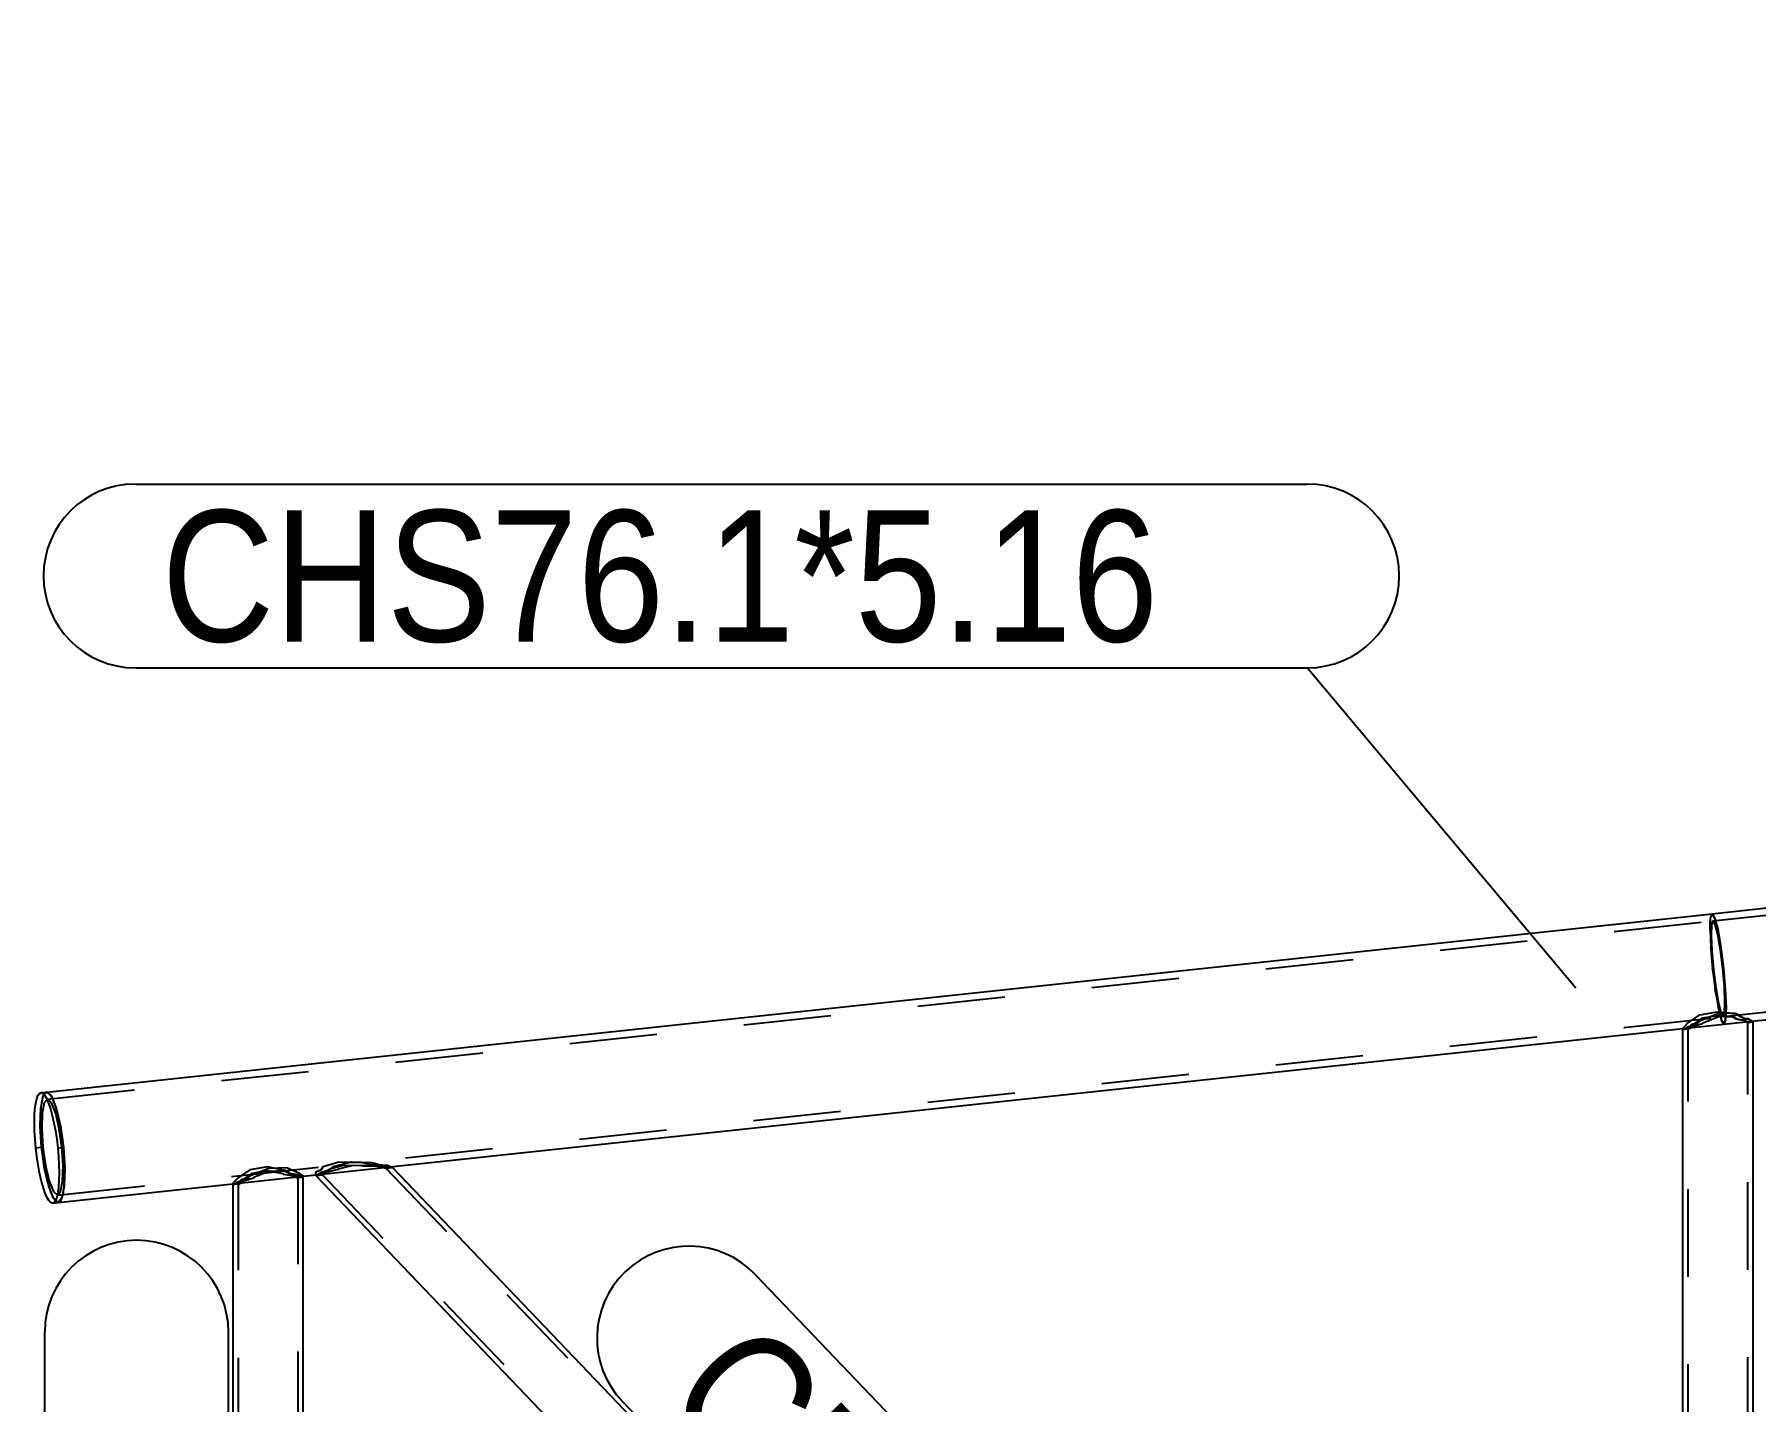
# Model space of a CAD drawing. Header units: millimetres. Extents: x 150000 to 150841, y 150000 to 150594.
# Drawn here: x 150072.75 to 150112.08, y 150290.93 to 150322.17 of the extents above; entities that cross this region are included whole.
import ezdxf

# ---------------------------------------------------------------- set-up
doc = ezdxf.new("R2010")
doc.units = ezdxf.units.MM
doc.linetypes.add('XKITLINE00', pattern=[0])
doc.linetypes.add('XKITLINE02', pattern=[4, 2, -2])
doc.styles.add('ARIAL', font='arial.ttf')

msp = doc.modelspace()

# ---------------------------------------------------------------- linework, layer by layer
at = {"color": 2, "linetype": 'XKITLINE00'}
for p, q in [((150111.088, 150302.082), (150498.022, 150343.646)), ((150073.036, 150298.008), (150111.088, 150302.082)), ((150111.04, 150301.703), (150111.051, 150301.981)), ((150111.04, 150301.722), (150111.046, 150301.851)), ((150111.051, 150301.981), (150111.088, 150302.082)), ((150111.052, 150301.991), (150111.07, 150302.034)), ((150111.052, 150301.984), (150111.052, 150301.991)), ((150111.04, 150301.722), (150111.04, 150301.711)), ((150111.04, 150301.703), (150111.048, 150301.515)), ((150111.048, 150301.515), (150111.056, 150301.316)), ((150111.056, 150301.316), (150111.057, 150301.302)), ((150111.057, 150301.291), (150111.057, 150301.302)), ((150111.057, 150301.291), (150111.076, 150301.074)), ((150111.076, 150301.074), (150111.097, 150300.834)), ((150111.097, 150300.834), (150111.098, 150300.82)), ((150111.1, 150300.808), (150111.098, 150300.82)), ((150111.1, 150300.808), (150111.127, 150300.592)), ((150111.127, 150300.592), (150111.157, 150300.351)), ((150111.157, 150300.351), (150111.159, 150300.339)), ((150111.161, 150300.326), (150111.159, 150300.339)), ((150111.161, 150300.326), (150111.193, 150300.142)), ((150110.805, 150299.773), (150111.205, 150299.84)), ((150111.193, 150300.142), (150111.228, 150299.939)), ((150111.205, 150299.84), (150111.25, 150299.831)), ((150111.228, 150299.939), (150111.23, 150299.931)), ((150111.232, 150299.92), (150111.23, 150299.931)), ((150111.232, 150299.92), (150111.254, 150299.831)), ((150111.25, 150299.831), (150111.61, 150299.808)), ((150080.881, 150296.297), (150110.418, 150299.459)), ((150110.418, 150299.47), (150110.51, 150299.558)), ((150110.418, 150265.771), (150110.418, 150299.47)), ((150110.51, 150299.558), (150110.517, 150299.576)), ((150110.517, 150299.576), (150110.805, 150299.773)), ((150111.61, 150299.808), (150111.807, 150299.697)), ((150111.807, 150299.697), (150111.911, 150299.686)), ((150112.025, 150299.612), (150111.911, 150299.686)), ((150111.999, 150299.629), (150112.375, 150299.669)), ((150112.003, 150299.629), (150112.028, 150299.614)), ((150112.028, 150299.614), (150112.025, 150299.612)), ((150112.028, 150265.961), (150112.028, 150299.614)), ((150072.784, 150297.753), (150072.806, 150297.856)), ((150072.806, 150297.856), (150072.835, 150297.932)), ((150072.835, 150297.932), (150072.868, 150297.978)), ((150072.868, 150297.978), (150072.906, 150297.994)), ((150072.897, 150297.638), (150072.95, 150297.912)), ((150072.906, 150297.994), (150073.036, 150298.008)), ((150072.936, 150297.87), (150072.914, 150297.767)), ((150072.936, 150297.87), (150072.948, 150297.901)), ((150072.95, 150297.912), (150073.036, 150298.008)), ((150072.954, 150297.916), (150072.965, 150297.946)), ((150072.998, 150297.992), (150072.965, 150297.946)), ((150073.036, 150298.008), (150072.998, 150297.992)), ((150072.754, 150297.305), (150072.757, 150297.474)), ((150072.757, 150297.474), (150072.767, 150297.625)), ((150072.767, 150297.625), (150072.784, 150297.753)), ((150072.887, 150297.488), (150072.884, 150297.319)), ((150072.885, 150297.229), (150072.897, 150297.638)), ((150072.897, 150297.638), (150072.887, 150297.488)), ((150072.914, 150297.767), (150072.897, 150297.638)), ((150072.758, 150297.122), (150072.754, 150297.305)), ((150072.768, 150296.93), (150072.758, 150297.122)), ((150072.884, 150297.319), (150072.885, 150297.246)), ((150072.916, 150296.746), (150072.885, 150297.229)), ((150072.886, 150297.21), (150072.888, 150297.136)), ((150072.888, 150297.136), (150072.898, 150296.944)), ((150072.786, 150296.733), (150072.768, 150296.93)), ((150072.786, 150296.733), (150072.916, 150296.746)), ((150072.809, 150296.535), (150072.786, 150296.733)), ((150072.898, 150296.944), (150072.916, 150296.746)), ((150072.916, 150296.746), (150072.939, 150296.549)), ((150072.984, 150296.264), (150072.916, 150296.746)), ((150072.838, 150296.343), (150072.809, 150296.535)), ((150072.872, 150296.16), (150072.838, 150296.343)), ((150072.939, 150296.549), (150072.968, 150296.357)), ((150072.981, 150296.283), (150072.968, 150296.357)), ((150078.076, 150296.297), (150077.676, 150296.23)), ((150078.48, 150296.218), (150078.076, 150296.297)), ((150079.35, 150296.306), (150079.295, 150296.219)), ((150079.35, 150296.306), (150079.713, 150296.41)), ((150079.713, 150296.41), (150080.223, 150296.4)), ((150080.461, 150296.344), (150080.223, 150296.4)), ((150080.687, 150296.337), (150080.461, 150296.344)), ((150080.687, 150296.337), (150080.934, 150296.286)), ((150080.905, 150296.3), (150080.934, 150296.286)), ((150080.934, 150296.286), (150110.129, 150265.758)), ((150072.91, 150295.991), (150072.872, 150296.16)), ((150072.951, 150295.841), (150072.91, 150295.991)), ((150073.081, 150295.855), (150072.984, 150296.264)), ((150072.988, 150296.247), (150073.002, 150296.174)), ((150073.002, 150296.174), (150073.04, 150296.005)), ((150073.04, 150296.005), (150073.081, 150295.855)), ((150073.296, 150295.485), (150077.288, 150295.913)), ((150077.38, 150296.014), (150077.288, 150295.927)), ((150077.288, 150295.927), (150077.288, 150262.242)), ((150077.387, 150296.034), (150077.38, 150296.014)), ((150077.676, 150296.23), (150077.387, 150296.034)), ((150078.589, 150296.144), (150078.48, 150296.218)), ((150078.781, 150296.116), (150078.589, 150296.144)), ((150078.781, 150296.116), (150078.858, 150296.064)), ((150078.837, 150296.078), (150079.184, 150296.115)), ((150078.858, 150296.064), (150078.885, 150296.083)), ((150078.898, 150262.415), (150078.898, 150296.085)), ((150079.295, 150296.219), (150079.173, 150296.175)), ((150079.173, 150296.175), (150079.187, 150296.099)), ((150079.187, 150296.099), (150108.383, 150265.57)), ((150072.994, 150295.712), (150072.951, 150295.841)), ((150073.038, 150295.609), (150072.994, 150295.712)), ((150073.082, 150295.533), (150073.038, 150295.609)), ((150073.081, 150295.855), (150073.124, 150295.726)), ((150073.19, 150295.581), (150073.081, 150295.855)), ((150073.125, 150295.487), (150073.082, 150295.533)), ((150073.124, 150295.726), (150073.168, 150295.623)), ((150073.185, 150295.592), (150073.168, 150295.623)), ((150073.296, 150295.485), (150073.19, 150295.581)), ((150073.194, 150295.577), (150073.212, 150295.547)), ((150073.212, 150295.547), (150073.255, 150295.501)), ((150073.255, 150295.501), (150073.296, 150295.485)), ((150073.166, 150295.471), (150073.125, 150295.487)), ((150073.166, 150295.471), (150073.296, 150295.485))]:
    msp.add_line(p, q, dxfattribs=at)
at = {"color": 7, "linetype": 'XKITLINE02'}
for p, q in [((150111.105, 150301.916), (150498.04, 150343.48)), ((150498.275, 150341.289), (150111.341, 150299.726)), ((150073.053, 150297.842), (150111.108, 150301.916)), ((150111.046, 150301.851), (150111.052, 150301.984)), ((150111.064, 150301.604), (150111.074, 150301.837)), ((150111.073, 150301.828), (150111.064, 150301.587)), ((150111.07, 150302.034), (150111.09, 150302.082)), ((150111.105, 150301.916), (150111.073, 150301.828)), ((150111.074, 150301.837), (150111.108, 150301.916)), ((150111.088, 150302.082), (150111.09, 150302.082)), ((150111.088, 150302.082), (150111.145, 150301.991)), ((150111.143, 150301.991), (150111.09, 150302.082)), ((150111.155, 150301.837), (150111.105, 150301.916)), ((150111.108, 150301.916), (150111.158, 150301.828)), ((150111.149, 150301.981), (150111.143, 150301.991)), ((150111.145, 150301.991), (150111.215, 150301.722)), ((150111.218, 150301.703), (150111.149, 150301.981)), ((150111.216, 150301.604), (150111.155, 150301.837)), ((150111.158, 150301.828), (150111.219, 150301.587)), ((150111.04, 150301.711), (150111.048, 150301.515)), ((150111.048, 150301.515), (150111.057, 150301.302)), ((150111.078, 150301.251), (150111.064, 150301.604)), ((150111.064, 150301.587), (150111.079, 150301.229)), ((150111.215, 150301.722), (150111.285, 150301.316)), ((150111.277, 150301.251), (150111.216, 150301.604)), ((150111.289, 150301.291), (150111.218, 150301.703)), ((150111.219, 150301.587), (150111.28, 150301.229)), ((150111.057, 150301.302), (150111.076, 150301.074)), ((150111.076, 150301.074), (150111.098, 150300.82)), ((150111.113, 150300.832), (150111.078, 150301.251)), ((150111.079, 150301.229), (150111.116, 150300.809)), ((150111.33, 150300.832), (150111.277, 150301.251)), ((150111.28, 150301.229), (150111.333, 150300.809)), ((150111.285, 150301.316), (150111.347, 150300.834)), ((150111.349, 150300.808), (150111.289, 150301.291)), ((150111.098, 150300.82), (150111.127, 150300.592)), ((150111.166, 150300.412), (150111.113, 150300.832)), ((150111.116, 150300.809), (150111.169, 150300.391)), ((150111.367, 150300.412), (150111.33, 150300.832)), ((150111.333, 150300.809), (150111.369, 150300.391)), ((150111.347, 150300.834), (150111.389, 150300.351)), ((150111.391, 150300.326), (150111.349, 150300.808)), ((150111.127, 150300.592), (150111.158, 150300.351)), ((150111.159, 150300.339), (150111.158, 150300.351)), ((150111.159, 150300.339), (150111.193, 150300.142)), ((150111.227, 150300.054), (150111.166, 150300.412)), ((150111.169, 150300.391), (150111.23, 150300.038)), ((150111.382, 150300.054), (150111.367, 150300.412)), ((150111.369, 150300.391), (150111.382, 150300.038)), ((150111.389, 150300.351), (150111.406, 150299.939)), ((150111.406, 150299.92), (150111.391, 150300.326)), ((150111.193, 150300.142), (150111.228, 150299.939)), ((150111.288, 150299.813), (150111.227, 150300.054)), ((150111.23, 150299.931), (150111.228, 150299.939)), ((150111.23, 150300.038), (150111.291, 150299.804)), ((150111.23, 150299.931), (150111.297, 150299.661)), ((150111.241, 150299.81), (150111.406, 150299.818)), ((150111.272, 150299.744), (150111.25, 150299.831)), ((150111.254, 150299.831), (150111.301, 150299.651)), ((150111.338, 150299.726), (150111.288, 150299.813)), ((150111.341, 150299.726), (150111.373, 150299.813)), ((150111.382, 150300.038), (150111.372, 150299.804)), ((150111.373, 150299.813), (150111.382, 150300.054)), ((150111.394, 150299.651), (150111.406, 150299.92)), ((150111.406, 150299.939), (150111.395, 150299.661)), ((150111.402, 150299.74), (150111.406, 150299.818)), ((150111.406, 150299.818), (150111.641, 150299.8)), ((150073.278, 150295.651), (150111.338, 150299.726)), ((150110.418, 150299.459), (150111.356, 150299.56)), ((150110.418, 150299.47), (150110.458, 150299.443)), ((150110.458, 150299.443), (150110.535, 150299.5)), ((150110.458, 150299.443), (150110.575, 150299.456)), ((150110.535, 150299.5), (150110.728, 150299.56)), ((150110.541, 150299.479), (150110.625, 150299.558)), ((150110.541, 150265.788), (150110.541, 150299.479)), ((150110.575, 150299.456), (150110.541, 150299.479)), ((150110.64, 150299.504), (150110.575, 150299.456)), ((150110.625, 150299.558), (150110.69, 150299.577)), ((150110.64, 150299.504), (150110.87, 150299.576)), ((150110.69, 150299.577), (150110.869, 150299.7)), ((150110.728, 150299.56), (150110.836, 150299.652)), ((150110.836, 150299.652), (150111.241, 150299.81)), ((150110.869, 150299.7), (150111.208, 150299.757)), ((150110.87, 150299.576), (150110.895, 150299.597)), ((150110.895, 150299.597), (150111.238, 150299.731)), ((150111.272, 150299.744), (150111.208, 150299.757)), ((150111.402, 150299.74), (150111.238, 150299.731)), ((150111.272, 150299.744), (150111.551, 150299.726)), ((150111.291, 150299.804), (150111.341, 150299.726)), ((150111.297, 150299.661), (150111.356, 150299.56)), ((150111.359, 150299.56), (150111.301, 150299.651)), ((150111.372, 150299.804), (150111.338, 150299.726)), ((150111.356, 150299.56), (150111.394, 150299.651)), ((150111.395, 150299.661), (150111.359, 150299.56)), ((150111.359, 150299.56), (150111.999, 150299.629)), ((150111.577, 150299.726), (150111.402, 150299.74)), ((150111.551, 150299.726), (150111.635, 150299.679)), ((150111.577, 150299.726), (150111.687, 150299.663)), ((150111.635, 150299.679), (150111.806, 150299.661)), ((150111.641, 150299.8), (150111.851, 150299.681)), ((150111.687, 150299.663), (150111.821, 150299.653)), ((150111.806, 150299.661), (150111.902, 150299.598)), ((150111.905, 150299.601), (150111.821, 150299.653)), ((150111.851, 150299.681), (150111.929, 150299.675)), ((150111.902, 150299.598), (150112.025, 150299.612)), ((150111.902, 150299.598), (150111.905, 150299.601)), ((150111.905, 150265.948), (150111.905, 150299.601)), ((150111.929, 150299.675), (150112.003, 150299.629)), ((150072.906, 150297.994), (150072.947, 150297.978)), ((150072.947, 150297.978), (150072.99, 150297.932)), ((150072.948, 150297.901), (150072.952, 150297.912)), ((150072.952, 150297.912), (150072.954, 150297.916)), ((150072.99, 150297.932), (150073.034, 150297.856)), ((150073.034, 150297.856), (150073.078, 150297.753)), ((150073.077, 150297.992), (150073.036, 150298.008)), ((150073.036, 150298.008), (150073.142, 150297.912)), ((150073.12, 150297.946), (150073.077, 150297.992)), ((150073.164, 150297.87), (150073.12, 150297.946)), ((150073.142, 150297.912), (150073.251, 150297.638)), ((150073.208, 150297.767), (150073.164, 150297.87)), ((150072.932, 150297.521), (150072.922, 150297.166)), ((150072.978, 150297.759), (150072.932, 150297.521)), ((150073.053, 150297.842), (150072.978, 150297.759)), ((150073.145, 150297.759), (150073.053, 150297.842)), ((150073.078, 150297.753), (150073.121, 150297.625)), ((150073.121, 150297.625), (150073.162, 150297.474)), ((150073.24, 150297.521), (150073.145, 150297.759)), ((150073.162, 150297.474), (150073.2, 150297.305)), ((150073.251, 150297.638), (150073.208, 150297.767)), ((150073.323, 150297.166), (150073.24, 150297.521)), ((150073.292, 150297.488), (150073.251, 150297.638)), ((150073.251, 150297.638), (150073.347, 150297.229)), ((150073.33, 150297.319), (150073.292, 150297.488)), ((150072.885, 150297.246), (150072.886, 150297.21)), ((150072.922, 150297.166), (150072.948, 150296.746)), ((150073.2, 150297.305), (150073.234, 150297.122)), ((150073.234, 150297.122), (150073.263, 150296.93)), ((150073.383, 150296.746), (150073.323, 150297.166)), ((150073.364, 150297.136), (150073.33, 150297.319)), ((150073.347, 150297.229), (150073.416, 150296.746)), ((150073.393, 150296.944), (150073.364, 150297.136)), ((150072.948, 150296.746), (150073.008, 150296.327)), ((150073.263, 150296.93), (150073.286, 150296.733)), ((150073.286, 150296.733), (150073.416, 150296.746)), ((150073.286, 150296.733), (150073.303, 150296.535)), ((150073.41, 150296.327), (150073.383, 150296.746)), ((150073.416, 150296.746), (150073.393, 150296.944)), ((150073.433, 150296.549), (150073.416, 150296.746)), ((150073.416, 150296.746), (150073.447, 150296.264)), ((150072.985, 150296.264), (150072.981, 150296.283)), ((150073.008, 150296.327), (150073.092, 150295.972)), ((150073.303, 150296.535), (150073.314, 150296.343)), ((150073.314, 150296.343), (150073.318, 150296.16)), ((150073.399, 150295.972), (150073.41, 150296.327)), ((150073.444, 150296.357), (150073.433, 150296.549)), ((150073.448, 150296.174), (150073.444, 150296.357)), ((150078.111, 150296.268), (150078.511, 150296.287)), ((150078.511, 150296.287), (150078.799, 150296.163)), ((150079.184, 150296.115), (150080.881, 150296.297)), ((150079.489, 150296.22), (150079.59, 150296.307)), ((150079.503, 150296.251), (150079.806, 150296.338)), ((150079.59, 150296.307), (150079.99, 150296.411)), ((150079.703, 150296.252), (150080.036, 150296.339)), ((150079.806, 150296.338), (150080.23, 150296.329)), ((150079.99, 150296.411), (150080.463, 150296.4)), ((150080.036, 150296.339), (150080.429, 150296.33)), ((150080.23, 150296.329), (150080.259, 150296.322)), ((150080.259, 150296.322), (150080.581, 150296.313)), ((150080.453, 150296.323), (150080.429, 150296.33)), ((150080.696, 150296.313), (150080.453, 150296.323)), ((150080.463, 150296.4), (150080.655, 150296.344)), ((150080.581, 150296.313), (150080.787, 150296.27)), ((150080.655, 150296.344), (150080.825, 150296.338)), ((150080.696, 150296.313), (150080.787, 150296.27)), ((150080.787, 150296.27), (150080.934, 150296.286)), ((150080.825, 150296.338), (150080.905, 150296.3)), ((150072.985, 150296.264), (150072.988, 150296.247)), ((150073.092, 150295.972), (150073.187, 150295.734)), ((150073.314, 150295.991), (150073.304, 150295.841)), ((150073.318, 150296.16), (150073.314, 150295.991)), ((150073.353, 150295.734), (150073.399, 150295.972)), ((150073.447, 150296.264), (150073.434, 150295.855)), ((150073.434, 150295.855), (150073.444, 150296.005)), ((150073.444, 150296.005), (150073.448, 150296.174)), ((150077.288, 150295.913), (150078.837, 150296.078)), ((150077.288, 150295.927), (150077.328, 150295.9)), ((150077.328, 150295.9), (150077.405, 150295.957)), ((150077.328, 150295.9), (150077.445, 150295.913)), ((150077.405, 150295.957), (150077.597, 150296.017)), ((150077.411, 150295.935), (150077.495, 150296.015)), ((150077.445, 150295.913), (150077.411, 150295.935)), ((150077.411, 150295.935), (150077.411, 150262.256)), ((150077.51, 150295.961), (150077.445, 150295.913)), ((150077.495, 150296.015), (150077.558, 150296.033)), ((150077.739, 150296.032), (150077.51, 150295.961)), ((150077.558, 150296.033), (150077.739, 150296.157)), ((150077.597, 150296.017), (150077.706, 150296.109)), ((150077.706, 150296.109), (150078.111, 150296.268)), ((150077.739, 150296.157), (150078.078, 150296.214)), ((150077.765, 150296.054), (150077.739, 150296.032)), ((150078.108, 150296.189), (150077.765, 150296.054)), ((150078.078, 150296.214), (150078.421, 150296.147)), ((150078.447, 150296.205), (150078.108, 150296.189)), ((150078.421, 150296.147), (150078.448, 150296.129)), ((150078.629, 150296.127), (150078.447, 150296.205)), ((150078.448, 150296.129), (150078.677, 150296.096)), ((150078.692, 150296.125), (150078.629, 150296.127)), ((150078.677, 150296.096), (150078.742, 150296.051)), ((150078.692, 150296.125), (150078.775, 150296.076)), ((150078.742, 150296.051), (150078.775, 150296.076)), ((150078.742, 150296.051), (150078.858, 150296.064)), ((150078.775, 150296.076), (150078.775, 150262.403)), ((150078.799, 150296.163), (150078.806, 150296.146)), ((150078.806, 150296.146), (150078.898, 150296.093)), ((150078.885, 150296.083), (150078.898, 150296.093)), ((150078.898, 150296.085), (150078.898, 150296.093)), ((150079.187, 150296.099), (150079.312, 150296.176)), ((150079.187, 150296.099), (150079.334, 150296.115)), ((150079.312, 150296.176), (150079.489, 150296.22)), ((150079.323, 150296.178), (150079.497, 150296.241)), ((150079.334, 150296.115), (150079.323, 150296.178)), ((150079.438, 150296.178), (150079.334, 150296.115)), ((150079.334, 150296.115), (150108.53, 150265.587)), ((150079.691, 150296.241), (150079.438, 150296.178)), ((150079.497, 150296.241), (150079.503, 150296.251)), ((150079.703, 150296.252), (150079.691, 150296.241)), ((150080.787, 150296.27), (150109.981, 150265.744)), ((150073.192, 150295.581), (150073.185, 150295.592)), ((150073.187, 150295.734), (150073.278, 150295.651)), ((150073.192, 150295.581), (150073.194, 150295.577)), ((150073.236, 150295.533), (150073.203, 150295.487)), ((150073.265, 150295.609), (150073.236, 150295.533)), ((150073.288, 150295.712), (150073.265, 150295.609)), ((150073.278, 150295.651), (150073.353, 150295.734)), ((150073.304, 150295.841), (150073.288, 150295.712)), ((150073.381, 150295.581), (150073.296, 150295.485)), ((150073.296, 150295.485), (150073.333, 150295.501)), ((150073.333, 150295.501), (150073.366, 150295.547)), ((150073.366, 150295.547), (150073.395, 150295.623)), ((150073.434, 150295.855), (150073.381, 150295.581)), ((150073.395, 150295.623), (150073.418, 150295.726)), ((150073.418, 150295.726), (150073.434, 150295.855)), ((150073.203, 150295.487), (150073.166, 150295.471))]:
    msp.add_line(p, q, dxfattribs=at)
at = {"color": 7, "linetype": 'XKITLINE00'}
for p, q in [((150075.061, 150311.901), (150101.838, 150311.901)), ((150075.061, 150307.701), (150101.838, 150307.701)), ((150107.972, 150300.378), (150101.838, 150307.701)), ((150089.225, 150293.838), (150107.733, 150274.486)), ((150072.988, 150265.742), (150072.988, 150292.52)), ((150077.188, 150265.742), (150077.188, 150292.52)), ((150086.19, 150290.935), (150104.698, 150271.583))]:
    msp.add_line(p, q, dxfattribs=at)
for centre, start, end in [((150075.061, 150309.801), 90, 270), ((150101.838, 150309.801), 270, 90), ((150075.088, 150292.52), 0, 180), ((150087.708, 150292.386), 43.7222, 223.7222)]:
    msp.add_arc(centre, 2.1, start, end, dxfattribs=at)

# ---------------------------------------------------------------- texts
at = {"color": 3, "style": 'ARIAL', "width": 0.85}
msp.add_text('CHS76.1*5.16', height=3, dxfattribs=at).set_placement((150075.661, 150308.301))
msp.add_text('CHS42.2*3.56', height=3, rotation=-46.2778, dxfattribs=at).set_placement((150087.038, 150290.916))

doc.saveas('drawing.dxf')
